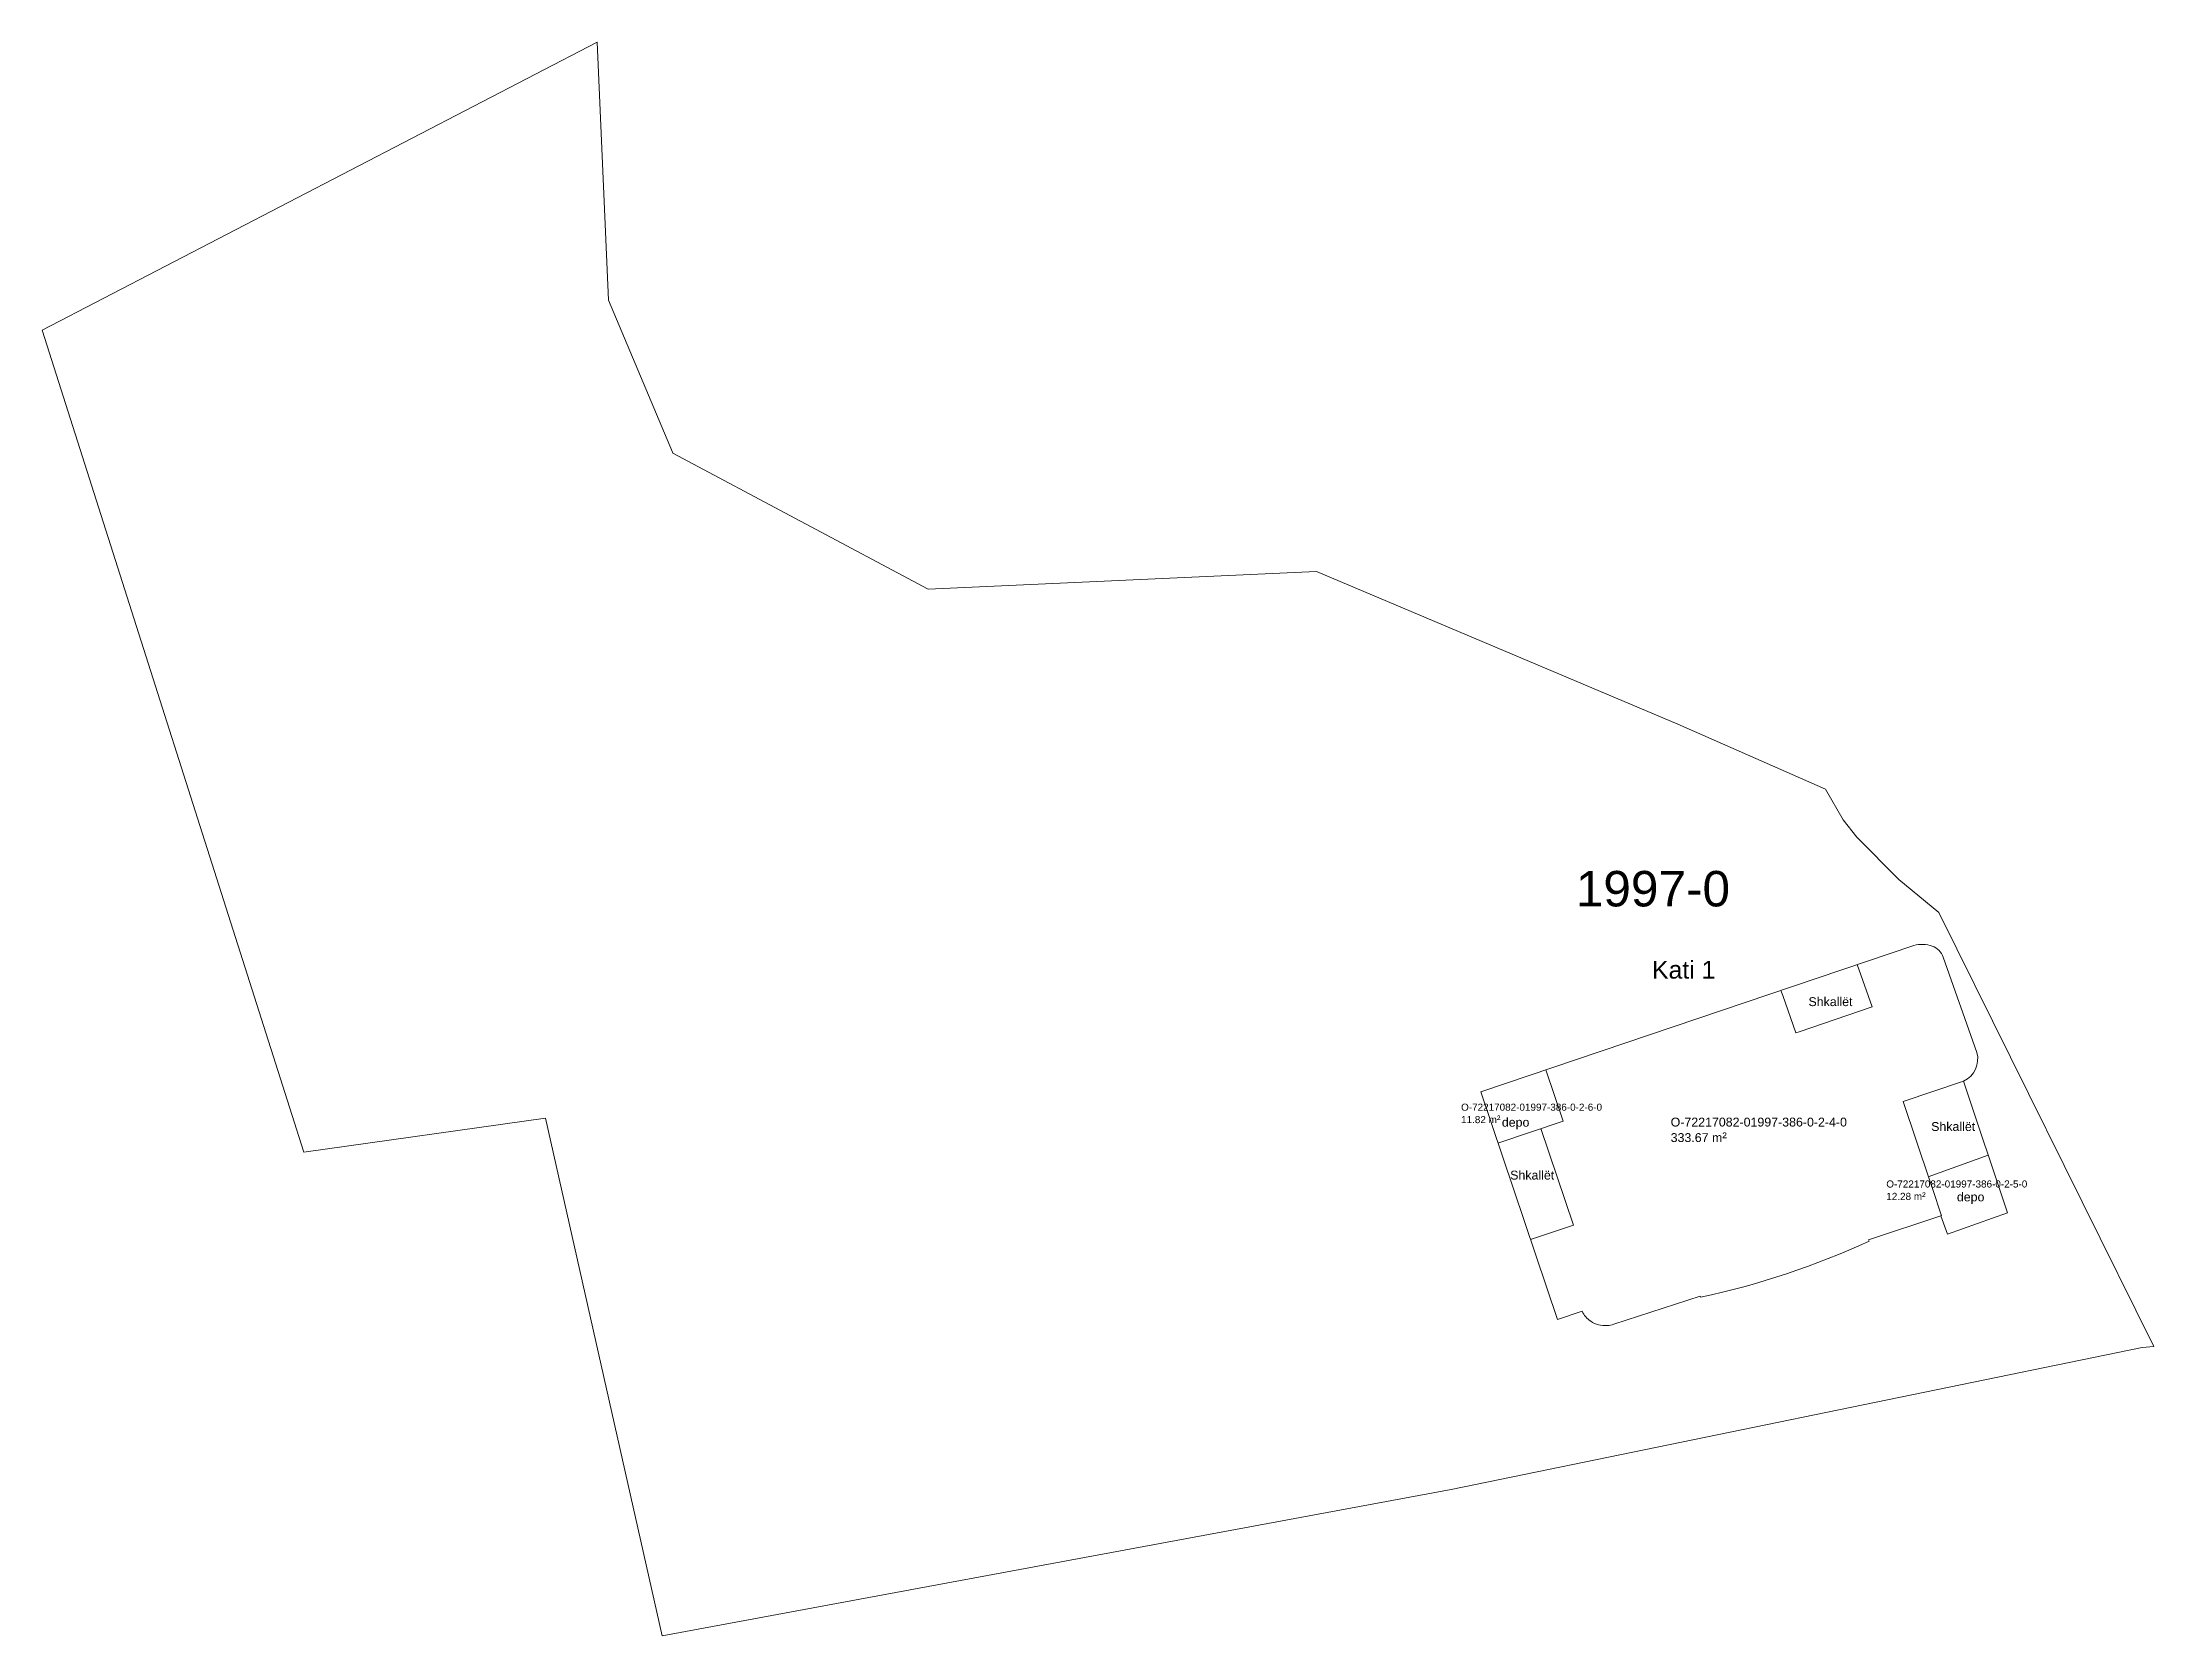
# Model space of a CAD drawing. Header units: metres. Extents: x 7517843 to 7517962, y 4692655 to 4692745.
import ezdxf

# ---------------------------------------------------------------- set-up
doc = ezdxf.new("R2010")
doc.units = ezdxf.units.M
doc.layers.add('Etazha', color=7, linetype='Continuous')
doc.layers.add('Nr Parceles Baze', color=7, linetype='Continuous')
doc.layers.add('kati 1', color=7, linetype='Continuous', lineweight=0)
doc.layers.add('Parcela baze', color=7, linetype='Continuous', lineweight=0)
doc.styles.get("Standard").update_dxf_attribs({"font": 'arial.ttf'})

msp = doc.modelspace()

# ---------------------------------------------------------------- linework, layer by layer
at = {"layer": 'kati 1', "elevation": 618.84, "flags": 128}
msp.add_lwpolyline([(7517950.42, 4692677.88), (7517953.8, 4692679.09), (7517951.33, 4692686.51, 0.364365), (7517952.08, 4692688.12), (7517950.18, 4692693.49, 0.228817), (7517949.56, 4692694.12, 0.14724), (7517948.53, 4692694.16), (7517924.1, 4692685.91), (7517928.43, 4692673.07), (7517929.82, 4692673.53, 0.148653), (7517930.3, 4692672.97, 0.173786), (7517931.22, 4692672.73, 0.102518), (7517931.61, 4692672.8), (7517936.48, 4692674.38), (7517936.5, 4692674.33, 0.056409), (7517946, 4692677.49), (7517945.97, 4692677.56), (7517950.05, 4692678.92)], format="xyb", close=True, dxfattribs=at)
at = {"layer": 'kati 1', "flags": 128}
for points, elevation in [([(7517945.33, 4692693.08), (7517946.17, 4692690.69)], 618.84), ([(7517941.03, 4692691.62), (7517941.13, 4692691.33), (7517941.87, 4692689.23), (7517941.87, 4692689.23)], 611.87), ([(7517946.17, 4692690.69), (7517942.06, 4692689.29), (7517941.87, 4692689.23)], 611.87), ([(7517927.77, 4692687.15), (7517928.75, 4692684.26)], 618.84), ([(7517951.33, 4692686.51), (7517947.93, 4692685.36)], 618.84), ([(7517950.08, 4692678.92), (7517949.57, 4692680.46), (7517949.42, 4692680.89), (7517947.93, 4692685.36)], 618.84), ([(7517925.07, 4692683.02), (7517928.75, 4692684.26)], 618.84), ([(7517927.49, 4692683.83), (7517929.33, 4692678.38)], 618.84), ([(7517952.72, 4692682.33), (7517949.34, 4692681.12)], 618.84), ([(7517926.91, 4692677.57), (7517929.33, 4692678.38)], 618.84)]:
    msp.add_lwpolyline(points, dxfattribs=dict(at, elevation=elevation))
at = {"layer": 'Parcela baze'}
msp.add_lwpolyline([(7517944.53, 4692701.24), (7517945.31, 4692700.27), (7517947.68, 4692697.88), (7517949.94, 4692696.01), (7517962.05, 4692671.54), (7517961.39, 4692671.48), (7517922.44, 4692663.49), (7517877.94, 4692655.24), (7517871.36, 4692684.43), (7517857.73, 4692682.5), (7517842.98, 4692728.85), (7517874.27, 4692745.09), (7517874.91, 4692730.55), (7517878.53, 4692721.98), (7517878.55, 4692721.92), (7517892.94, 4692714.25), (7517914.84, 4692715.25), (7517935.22, 4692706.63), (7517943.54, 4692702.97), (7517944.53, 4692701.24)], dxfattribs=at)

# ---------------------------------------------------------------- texts
at = {"layer": 'Etazha', "attachment_point": 1}
for s, width, insert, char_height in [('Kati 1', 3.4193, (7517933.76, 4692693.29), 1), ('Shkallët', 0.8346, (7517942.58, 4692691.24), 0.5), ('depo', 0.8346, (7517925.29, 4692684.44), 0.5), ('Shkallët', 0.8346, (7517949.5, 4692684.2), 0.5), ('Shkallët', 0.8346, (7517925.76, 4692681.46), 0.5), ('depo', 0.8346, (7517950.95, 4692680.23), 0.5)]:
    msp.add_mtext_dynamic_manual_height_columns(s, width=width, gutter_width=1, heights=[0], dxfattribs=dict(at, insert=insert, char_height=char_height))
at = {"layer": 'Etazha', "width": 11.2961, "attachment_point": 1}
for s, insert, char_height in [('O-72217082-01997-386-0-2-6-0\\P11.82 m{\\H1.0833x;²}', (7517922.99, 4692685.24), 0.4), ('O-72217082-01997-386-0-2-4-0\\P333.67 m{\\H1.0833x;²}', (7517934.81, 4692684.45), 0.5), ('O-72217082-01997-386-0-2-5-0\\P12.28 m{\\H1.0833x;²}', (7517946.97, 4692680.91), 0.4)]:
    msp.add_mtext(s, dxfattribs=dict(at, insert=insert, char_height=char_height))
at = {"layer": 'Nr Parceles Baze'}
msp.add_text('1997-0', height=2, dxfattribs=at).set_placement((7517929.46, 4692696.36))

doc.saveas('drawing.dxf')
